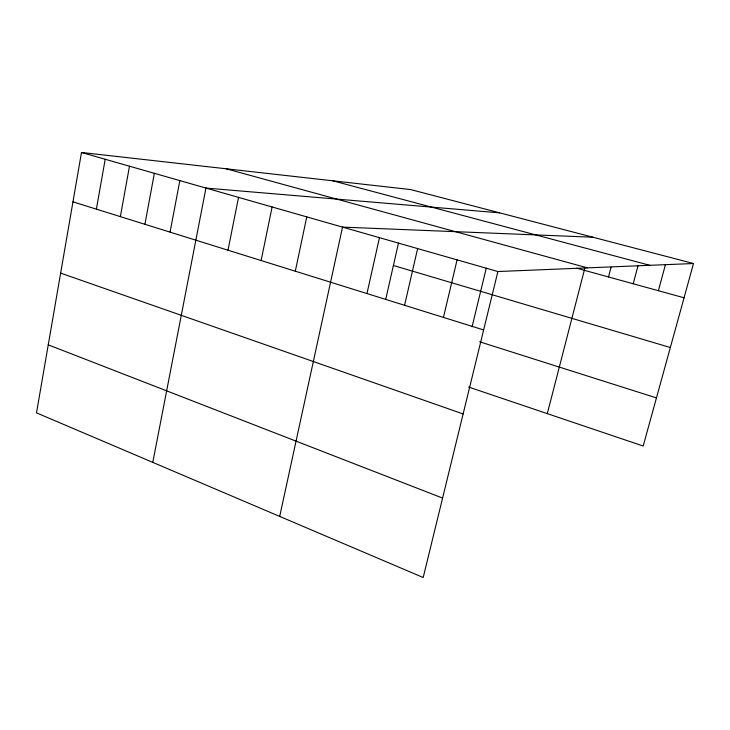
<?xml version="1.0" encoding="UTF-8"?>
<svg xmlns="http://www.w3.org/2000/svg" width="730" height="730" viewBox="0 0 730 730"><rect width="100%" height="100%" fill="white"/><g stroke="black" fill="none" stroke-linecap="round" stroke-linejoin="round"><path stroke-width="1.09" d="M693.5 263.521L410.616 189.572L81.486 152.479L36.5 412.861L423.199 577.521L497.897 271.533L693.5 263.521L643.185 446.03L468.623 387.055M96.378 209.154L105.202 159.259M120.359 216.637L129.484 166.203M144.914 224.293L154.349 173.311M170.072 232.14L179.835 180.593M152.78 462.373L205.951 188.066L499.648 212.85M227.988 250.207L238.527 197.374M261.121 260.546L272.107 206.982M295.303 271.204L306.764 216.883M279.7 516.42L342.534 227.112L592.842 237.213M366.971 293.56L379.463 237.67M385.741 299.218L398.48 243.072M404.575 305.295L417.633 248.583M443.448 317.422L457.089 259.862M472.082 326.748L486.262 268.175M547.29 413.636L584.867 268.093M608.51 276.971L611.056 267.28M633.202 283.769L638.12 265.309M658.378 290.704L665.505 264.415M332.816 180.812L649.846 265.309M226.099 168.776L587.449 267.864M576.736 268.211L684.056 297.785M81.486 152.479L497.897 271.533M393.397 265.483L670.341 347.516M72.963 201.845L483.634 329.951M479.665 341.804L656.452 397.914M60.645 273.111L463.13 413.946M48.253 344.834L442.59 498.088"/></g></svg>
